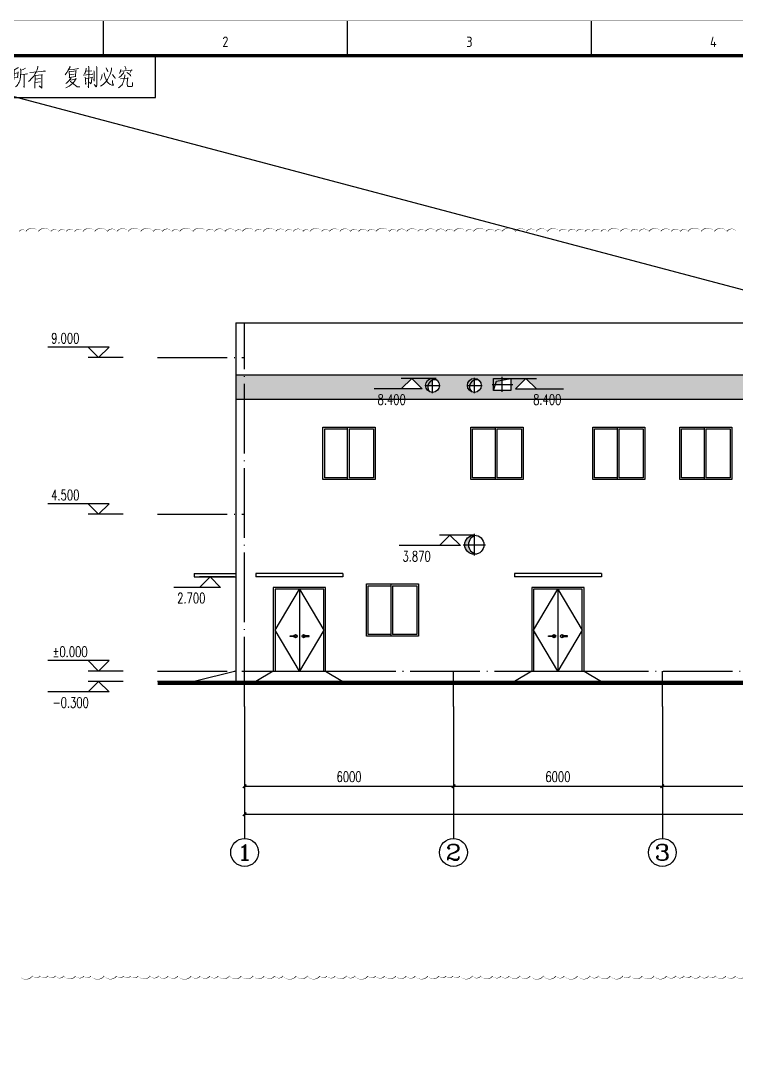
# Model space of a CAD drawing. Extents: x 93518 to 937116, y -359949 to 58022.
# Drawn here: x 689422 to 709980, y -158829 to -129124 of the extents above; entities that cross this region are included whole.
import ezdxf
from ezdxf.enums import TextEntityAlignment as Align

# ---------------------------------------------------------------- set-up
doc = ezdxf.new("R2010")
doc.units = 0
doc.header["$LTSCALE"] = 1000
doc.header["$MEASUREMENT"] = 0
doc.linetypes.add('DOTE', pattern=[2.42, 2, -0.2, 0.02, -0.2])
doc.layers.get('0').update_dxf_attribs({"color": 8, "linetype": 'CONTINUOUS'})
doc.layers.get('Defpoints').update_dxf_attribs({"color": 8, "linetype": 'CONTINUOUS'})
for name, color, linetype in [('-人员定位', 6, 'CONTINUOUS'), ('AXIS', 8, 'CONTINUOUS'), ('DIM_ELEV', 8, 'CONTINUOUS'), ('DOTE', 8, 'DOTE'), ('STAIR', 8, 'CONTINUOUS'), ('WALL', 8, 'CONTINUOUS'), ('WINDOW', 8, 'CONTINUOUS'), ('填充', 8, 'CONTINUOUS')]:
    doc.layers.add(name, color=color, linetype=linetype)
doc.styles.add('_TCH_AXIS', font='complex.shx', dxfattribs={"bigfont": 'GBCBIG.shx'})
doc.styles.add('_TCH_DIM', font='simplex.shx', dxfattribs={"bigfont": 'gbcbig.shx'})
doc.styles.add('_TCH_DIM_T3', font='simplex.shx', dxfattribs={"width": 0.705882, "bigfont": 'gbcbig.shx'})
doc.styles.get("Standard").update_dxf_attribs({"font": 'GBENOR', "bigfont": 'GBCBIG'})
doc.dimstyles.new('_TCH_ARCH&&100', dxfattribs={"dimtxt": 297.5, "dimasz": 100, "dimexe": 250, "dimexo": 300, "dimgap": 126.25, "dimtad": 1, "dimdec": 0, "dimzin": 0, "dimdsep": 46, "dimtxsty": '_TCH_DIM_T3', "dimblk": 'ARCHTICK', "dimcen": 0.09, "dimclrt": 7, "dimazin": 2, "dimtfac": 1, "dimtdec": 0, "dimtix": 1, "dimtmove": 2, "dimatfit": 3, "dimfxl": 0, "dimtolj": 1, "dimtzin": 0, "dimarcsym": 0})

# ---------------------------------------------------------------- blocks, each defined once
blk = doc.blocks.new('GEDI_WK_A1')
at = {"color": 3}
for p, q in [((70.08, 584), (70.08, 594)), ((140.17, 584), (140.17, 594)), ((210.25, 584), (210.25, 594)), ((85, 572), (85, 584)), ((25, 572), (85, 572))]:
    blk.add_line(p, q, dxfattribs=at)
for points, const_width in [([(0, 0), (841, 0), (841, 594), (0, 594)], 0.1), ([(25, 10), (831, 10), (831, 584), (25, 584)], 1)]:
    blk.add_lwpolyline(points, close=True, dxfattribs=dict(at, const_width=const_width))
for s, p in [('2', (105.12, 588)), ('3', (175.21, 588)), ('4', (245.29, 588))]:
    blk.add_text(s, height=3, dxfattribs=at).set_placement(p, align=Align.MIDDLE)
blk = doc.blocks.new('GEDI_Copyright_2012')
at = {"color": 7, "lineweight": 0}
for points in [[(8.99, -3.43), (9.11, -3.83), (9.11, -5.03), (9.11, -5.93), (9.03, -6.73), (8.9, -7.33), (8.73, -8.03), (8.48, -8.53), (8.22, -8.93)], [(9.16, -5.48), (10.39, -5.28)], [(10.81, -3.53), (10.9, -4.03), (10.9, -4.68), (10.81, -5.53), (10.73, -6.33), (10.6, -7.03), (10.47, -7.68), (10.3, -8.23), (10.09, -8.72), (9.84, -9.08)], [(9.88, -3.13), (9.96, -3.43), (9.96, -5.33)], [(11.2, -5.43), (12.56, -5.08), (12.47, -4.93), (12.26, -5.58), (12, -6.38), (11.75, -6.98), (11.45, -7.63), (11.03, -8.23), (10.6, -8.68), (10.26, -9.03)], [(12.43, -3.23), (12.34, -3.38), (11.53, -3.88), (10.98, -4.13)], [(14.72, -4.88), (14.42, -5.73), (14.08, -6.43), (13.74, -7.13), (13.45, -7.63), (13.36, -7.78)], [(13.62, -5.08), (15.4, -4.68)], [(14.64, -3.13), (14.81, -3.38), (14.76, -3.33), (14.72, -9.13), (14.68, -8.72), (14.72, -8.13)], [(14.72, -5.63), (15.27, -6.03), (15.4, -6.33)], [(15.7, -4.48), (17.52, -4.18), (17.44, -4.03), (17.27, -4.68), (17.1, -5.43), (16.93, -5.93), (16.76, -6.43), (16.55, -6.93), (16.21, -7.48), (15.91, -7.98), (15.61, -8.43), (15.32, -8.72), (15.02, -8.98)], [(15.61, -5.23), (15.87, -5.28), (17.44, -8.72), (18.2, -8.83), (17.44, -8.63), (17.14, -8.08)], [(20.67, -3.38), (20.5, -3.48), (19.35, -4.13), (19.27, -3.73), (19.4, -4.13), (19.4, -5.43), (19.35, -6.23), (19.31, -6.78), (19.22, -7.33), (19.1, -7.83), (18.93, -8.33), (18.72, -8.68), (18.54, -8.98)], [(19.48, -6.38), (19.56, -6.33), (20.54, -6.18), (20.41, -6.23), (20.54, -4.68), (20.63, -4.88), (19.44, -5.13)], [(22.67, -3.58), (21.99, -3.98), (21.35, -4.13), (21.26, -3.73), (21.35, -4.33), (21.31, -4.93), (21.26, -5.58), (21.22, -6.13), (21.13, -6.63), (21.05, -7.18), (20.92, -7.58), (20.71, -7.88), (20.5, -8.23), (20.28, -8.53), (20.07, -8.78), (19.86, -8.98)], [(21.31, -5.53), (23.22, -5.23), (23.09, -5.18), (22.88, -5.28)], [(22.28, -5.43), (22.28, -9.13), (22.24, -8.88), (22.28, -8.48)], [(26.28, -2.98), (26.28, -3.23), (26.02, -4.08), (25.76, -4.68), (25.51, -5.08), (25.04, -5.83), (24.36, -6.63), (23.9, -7.13), (23.6, -7.38)], [(23.98, -4.83), (28.4, -4.43), (28.14, -4.33)], [(25.34, -5.53), (25.43, -5.73), (25.38, -9.03), (25.38, -9.33), (25.34, -9.03), (25.38, -8.68)], [(25.43, -5.73), (27.38, -5.53), (27.38, -5.43), (27.47, -5.53), (27.38, -5.58), (27.38, -9.08), (27.34, -9.28), (26.66, -8.63), (27.34, -9.18)], [(28.14, -4.33), (27.8, -4.48)], [(35.45, -3.03), (35.49, -3.23), (34.98, -4.18), (34.52, -4.83), (34.26, -5.23), (34.05, -5.53)], [(35.11, -4.08), (36.34, -3.93), (37.87, -3.68), (37.75, -3.63), (37.49, -3.73)], [(35.24, -4.43), (35.28, -4.73), (35.32, -5.58), (35.32, -6.38), (35.28, -6.23), (37.19, -5.93), (37.07, -5.93), (37.15, -4.23), (37.28, -4.38), (35.28, -4.68)], [(36.64, -5.28), (35.36, -5.48)], [(39.27, -5.63), (42.08, -5.33), (42.03, -5.33), (41.87, -5.28), (41.65, -5.38)], [(40.12, -3.58), (40.16, -3.88), (39.83, -4.93), (39.66, -5.23)], [(40.12, -4.48), (41.74, -4.33)], [(40.8, -3.03), (40.84, -3.28), (40.8, -9.23), (40.72, -8.88), (40.8, -8.53)], [(42.33, -4.33), (42.42, -4.58), (42.42, -7.33), (42.33, -6.83), (42.37, -6.53)], [(43.1, -3.13), (43.18, -3.43), (43.14, -8.23), (43.14, -8.53), (43.1, -8.78), (43.05, -8.88), (42.97, -8.98), (42.37, -8.23), (43.05, -8.88)], [(47.43, -3.48), (47.39, -4.03), (47.17, -4.73), (47, -5.28), (46.71, -5.88), (46.45, -6.48), (46.2, -6.88), (45.86, -7.38), (45.47, -7.78), (45.09, -8.13), (44.67, -8.48), (44.24, -8.72)], [(44.67, -5.43), (44.63, -5.93), (44.5, -6.48), (44.37, -6.83), (44.24, -7.03)], [(45.26, -4.88), (45.43, -5.63), (45.56, -6.18), (45.77, -6.68), (45.99, -7.23), (46.24, -7.63), (46.58, -7.93), (47.05, -8.28), (47.51, -8.43), (47.81, -8.48), (47.94, -8.48), (47.73, -7.78), (47.64, -7.13), (47.81, -8.48)], [(45.82, -3.53), (46.07, -3.93), (46.24, -4.28), (46.32, -4.48), (46.32, -4.63)], [(47.64, -5.43), (48.07, -5.93), (48.36, -6.28), (48.49, -6.58)], [(51.21, -5.48), (51.21, -5.83), (51.08, -6.58), (50.95, -7.03), (50.83, -7.43), (50.7, -7.78), (50.53, -8.13), (50.32, -8.43), (50.06, -8.68), (49.77, -8.93), (49.43, -9.18)], [(50.91, -4.68), (50.83, -4.98), (50.44, -5.43), (50.06, -5.83), (49.81, -6.03), (49.55, -6.23)], [(50.06, -3.98), (50.02, -4.33), (49.94, -4.58), (49.85, -4.83), (49.77, -4.98), (49.68, -5.03), (50.02, -4.43), (53.29, -4.13), (53.16, -4.03), (52.78, -4.83)], [(51.21, -3.03), (51.47, -3.58), (51.55, -3.93)], [(51.76, -4.78), (52.27, -5.13), (52.65, -5.43), (52.83, -5.68), (52.91, -5.88)], [(9.11, -6.38), (10.01, -6.28), (9.92, -6.13), (9.92, -8.38), (9.88, -8.08), (9.88, -7.68)], [(11.15, -6.08), (12.34, -8.63), (13.15, -8.68), (12.38, -8.58), (12.17, -8.28)], [(26.96, -6.58), (25.47, -6.73)], [(25.47, -7.68), (26.96, -7.53)], [(35.71, -6.38), (35.71, -6.53), (34.98, -7.43), (34.56, -7.78), (34.26, -8.03)], [(35.62, -6.88), (35.75, -6.98), (37.28, -6.68), (37.23, -6.53), (36.77, -7.33), (36.47, -7.68), (36.17, -7.98), (35.71, -8.38), (35.28, -8.72), (34.81, -8.98), (34.26, -9.23)], [(35.54, -7.38), (35.62, -7.43), (37.57, -8.98), (38.3, -8.93), (37.57, -8.93), (37.32, -8.78)], [(39.87, -6.13), (39.95, -6.68), (39.95, -6.78), (40, -8.28), (39.95, -7.98), (40, -7.73)], [(40, -6.58), (41.95, -6.28), (41.82, -6.13), (41.74, -6.53), (41.69, -7.18), (41.61, -7.63), (41.57, -7.93), (41.44, -8.08), (41.06, -7.58), (41.48, -8.03)], [(49.98, -6.68), (52.19, -6.43), (52.06, -6.28), (52.02, -6.58), (51.93, -8.18), (51.97, -8.63), (52.06, -8.78), (52.19, -8.88), (52.4, -8.88), (52.61, -8.88), (53.21, -8.88), (53.42, -8.78), (53.46, -8.72), (53.42, -7.68), (53.42, -8.78)]]:
    blk.add_lwpolyline(points, dxfattribs=at)
blk = doc.blocks.new('_ArchTick')
at = {"color": 0, "linetype": 'ByBlock', "const_width": 0.4}
blk.add_lwpolyline([(-0.5, -0.5), (0.5, 0.5)], dxfattribs=at)
blk = doc.blocks.new('*D515')
at = {"layer": 'AXIS', "color": 0, "lineweight": -2, "transparency": 16777216}
for p, q in [((695855, -149111), (695855, -151355)), ((701855, -149111), (701855, -151355)), ((695855, -151105), (701855, -151105))]:
    blk.add_line(p, q, dxfattribs=at)
at = {"layer": 'Defpoints', "color": 0, "transparency": 16777216}
for p in [(695855, -148811), (701855, -148811), (701855, -151105)]:
    blk.add_point(p, dxfattribs=at)
at = {"layer": 'AXIS', "color": 0, "lineweight": -2, "transparency": 16777216, "xscale": 100, "yscale": 100, "zscale": 100, "rotation": 180}
blk.add_blockref('_ArchTick', (695855, -151105), dxfattribs=at)
at = {"layer": 'AXIS', "color": 0, "lineweight": -2, "transparency": 16777216, "xscale": 100, "yscale": 100, "zscale": 100}
blk.add_blockref('_ArchTick', (701855, -151105), dxfattribs=at)
at = {"layer": 'AXIS', "color": 7, "transparency": 16777216, "insert": (698855, -150830), "char_height": 297.5, "attachment_point": 5, "style": '_TCH_DIM_T3'}
blk.add_mtext('\\A1;6000', dxfattribs=at)
blk = doc.blocks.new('*D516')
at = {"layer": 'AXIS', "color": 0, "lineweight": -2, "transparency": 16777216}
for p, q in [((701855, -149111), (701855, -151355)), ((707855, -149111), (707855, -151355)), ((701855, -151105), (707855, -151105))]:
    blk.add_line(p, q, dxfattribs=at)
at = {"layer": 'Defpoints', "color": 0, "transparency": 16777216}
for p in [(701855, -148811), (707855, -148811), (707855, -151105)]:
    blk.add_point(p, dxfattribs=at)
at = {"layer": 'AXIS', "color": 0, "lineweight": -2, "transparency": 16777216, "xscale": 100, "yscale": 100, "zscale": 100, "rotation": 180}
blk.add_blockref('_ArchTick', (701855, -151105), dxfattribs=at)
at = {"layer": 'AXIS', "color": 0, "lineweight": -2, "transparency": 16777216, "xscale": 100, "yscale": 100, "zscale": 100}
blk.add_blockref('_ArchTick', (707855, -151105), dxfattribs=at)
at = {"layer": 'AXIS', "color": 7, "transparency": 16777216, "insert": (704855, -150830), "char_height": 297.5, "attachment_point": 5, "style": '_TCH_DIM_T3'}
blk.add_mtext('\\A1;6000', dxfattribs=at)
blk = doc.blocks.new('*D517')
at = {"layer": 'AXIS', "color": 0, "lineweight": -2, "transparency": 16777216}
for p, q in [((707855, -149111), (707855, -151355)), ((713855, -149111), (713855, -151355)), ((707855, -151105), (713855, -151105))]:
    blk.add_line(p, q, dxfattribs=at)
at = {"layer": 'Defpoints', "color": 0, "transparency": 16777216}
for p in [(707855, -148811), (713855, -148811), (713855, -151105)]:
    blk.add_point(p, dxfattribs=at)
at = {"layer": 'AXIS', "color": 0, "lineweight": -2, "transparency": 16777216, "xscale": 100, "yscale": 100, "zscale": 100, "rotation": 180}
blk.add_blockref('_ArchTick', (707855, -151105), dxfattribs=at)
at = {"layer": 'AXIS', "color": 0, "lineweight": -2, "transparency": 16777216, "xscale": 100, "yscale": 100, "zscale": 100}
blk.add_blockref('_ArchTick', (713855, -151105), dxfattribs=at)
at = {"layer": 'AXIS', "color": 7, "transparency": 16777216, "insert": (710855, -150830), "char_height": 297.5, "attachment_point": 5, "style": '_TCH_DIM_T3'}
blk.add_mtext('\\A1;6000', dxfattribs=at)
blk = doc.blocks.new('*D525')
at = {"layer": 'AXIS', "color": 0, "lineweight": -2, "transparency": 16777216}
for p, q in [((695855, -149111), (695855, -152155)), ((757855, -149111), (757855, -152155)), ((695855, -151905), (757855, -151905))]:
    blk.add_line(p, q, dxfattribs=at)
at = {"layer": 'Defpoints', "color": 0, "transparency": 16777216}
for p in [(695855, -148811), (757855, -148811), (757855, -151905)]:
    blk.add_point(p, dxfattribs=at)
at = {"layer": 'AXIS', "color": 0, "lineweight": -2, "transparency": 16777216, "xscale": 100, "yscale": 100, "zscale": 100, "rotation": 180}
blk.add_blockref('_ArchTick', (695855, -151905), dxfattribs=at)
at = {"layer": 'AXIS', "color": 0, "lineweight": -2, "transparency": 16777216, "xscale": 100, "yscale": 100, "zscale": 100}
blk.add_blockref('_ArchTick', (757855, -151905), dxfattribs=at)
at = {"layer": 'AXIS', "color": 7, "transparency": 16777216, "insert": (726855, -151630), "char_height": 297.5, "attachment_point": 5, "style": '_TCH_DIM_T3'}
blk.add_mtext('\\A1;62000', dxfattribs=at)

msp = doc.modelspace()

# ---------------------------------------------------------------- hatches: boundary and pattern name
h = msp.add_hatch(color=256)
h.paths.add_polyline_path([(701386.3, -139444.5, 0.1816631), (701254.6, -139395), (701254.6, -139441.1, -0.1694039)])
h.paths.add_polyline_path([(701254.6, -139441.1), (701254.6, -139395, 0.4142136), (701054.6, -139595), (701119, -139595, -0.2760019)])
h.paths.add_polyline_path([(701119, -139595), (701054.6, -139595, 0.3118947), (701183.9, -139782.1, -0.2649)])
h = msp.add_hatch(color=256)
h.paths.add_polyline_path([(702586.3, -139444.5, 0.1816631), (702454.6, -139395), (702454.6, -139441.1, -0.1694039)])
h.paths.add_polyline_path([(702454.6, -139441.1), (702454.6, -139395, 0.4142136), (702254.6, -139595), (702319, -139595, -0.2760019)])
h.paths.add_polyline_path([(702319, -139595), (702254.6, -139595, 0.3118947), (702383.9, -139782.1, -0.2649)])
h = msp.add_hatch(color=256)
h.paths.add_polyline_path([(703504.6, -139395), (703254.6, -139395), (703254.6, -139442.1)])
h.paths.add_polyline_path([(703254.6, -139442.1), (703254.6, -139395), (703004.6, -139395), (703004.6, -139570), (703060.9, -139570), (703092.2, -139472.6)])
h.paths.add_polyline_path([(703060.9, -139570), (703004.6, -139570), (703004.6, -139745)])
h = msp.add_hatch(color=256)
h.paths.add_polyline_path([(702454.6, -144424.4), (702454.6, -144445, 0.0478444), (702506.9, -144440, -0.049719)])
h.paths.add_polyline_path([(702454.6, -144445), (702454.6, -144424.4, -0.3040989), (702284.2, -144170), (702179.6, -144170, 0.4142136)])
h.paths.add_polyline_path([(702454.6, -143915.7), (702454.6, -143895, 0.4142136), (702179.6, -144170), (702284.2, -144170, -0.3040989)])
h.paths.add_polyline_path([(702506.9, -143900, 0.0478444), (702454.6, -143895), (702454.6, -143915.7, -0.049719)])
at = {"layer": '填充'}
h = msp.add_hatch(dxfattribs=at)
h.set_pattern_fill('松散材料', color=256, scale=30, style=0)
h.set_pattern_definition([(0, (695604.625, -140224.383), (28.125, 56.25), [0, -56.25])])
h.paths.add_polyline_path([(695854.6, -139295), (695604.6, -139295), (695604.6, -139995), (695854.6, -139995)])
h.paths.add_polyline_path([(714199.8, -139995), (714199.8, -139295), (695854.6, -139295), (695854.6, -139995)])
h.paths.add_polyline_path([(700355.2, -139695), (700655.2, -139395), (701254.6, -139395, -0.4142136), (701454.6, -139595, -1), (701054.6, -139595, -0.4142136), (701254.6, -139395), (700655.2, -139395), (700955.2, -139695)], flags=16)
h.paths.add_polyline_path([(701119, -139595, -0.2760019), (701254.6, -139441.1), (701254.6, -139595)], flags=0)
h.paths.add_polyline_path([(702654.6, -139595, -1), (702254.6, -139595, -1)], flags=16)
h.paths.add_polyline_path([(702319, -139595, -0.2760019), (702454.6, -139441.1), (702454.6, -139595)], flags=0)
h.paths.add_polyline_path([(703004.6, -139395), (703504.6, -139395), (703935.3, -139395), (704235.3, -139695), (703635.3, -139695), (703935.3, -139395), (703504.6, -139395), (703504.6, -139745), (703004.6, -139745)], flags=16)
h.paths.add_polyline_path([(703060.9, -139570), (703092.2, -139472.6), (703254.6, -139442.1), (703254.6, -139570)], flags=0)

# ---------------------------------------------------------------- linework, layer by layer
at = {"layer": '-人员定位'}
msp.add_line((684791.4, -130128.9), (905491.4, -188528.9), dxfattribs=at)
at = {"color": 4}
for p, q in [((695604.6, -139295), (758104.6, -139295)), ((695604.6, -139995), (758104.6, -139995))]:
    msp.add_line(p, q, dxfattribs=at)
at = {"color": 6}
for p, q in [((701041.1, -139595), (701474.8, -139595)), ((701254.6, -139817.5), (701254.6, -139375.2)), ((702241.1, -139595), (702674.8, -139595)), ((702454.6, -139817.5), (702454.6, -139375.2)), ((702963.6, -139570), (703555.5, -139570)), ((703254.6, -139782.1), (703254.6, -139345.5)), ((702454.6, -144475.4), (702454.6, -143857.8)), ((702130.1, -144170), (702775.5, -144170))]:
    msp.add_line(p, q, dxfattribs=at)
for points in [[(709990.2, -135172.6, 0, 20, 0.5), (709710.2, -135172.6, 0, 20, 0.5), (709350.2, -135172.6, 0, 20, 0.5), (708970.2, -135172.6, 0, 20, 0.5), (708590.2, -135172.6, 0, 20, 0.5), (708370.2, -135172.6, 0, 20, 0.5), (708110.2, -135172.6, 0, 20, 0.5), (707810.2, -135172.6, 0, 20, 0.5), (707470.2, -135172.6, 0, 20, 0.5), (707190.2, -135172.6, 0, 20, 0.5), (706950.2, -135172.6, 0, 20, 0.5), (706650.2, -135172.6, 0, 20, 0.5), (706290.2, -135172.6, 0, 20, 0.5), (706090.2, -135172.6, 0, 20, 0.5), (705830.2, -135172.6, 0, 20, 0.5), (705630.2, -135172.6, 0, 20, 0.5), (705390.2, -135172.6, 0, 20, 0.5), (705150.2, -135172.6, 0, 20, 0.5), (704890.2, -135172.6, 0, 20, 0.5), (704550.2, -135172.6, 0, 20, 0.5), (704230.2, -135172.6, 0, 20, 0.5), (703950.2, -135172.6, 0, 20, 0.5), (703630.2, -135172.6, 0, 20, 0.5), (703250.2, -135172.6, 0, 20, 0.5), (703050.2, -135172.6, 0, 20, 0.5), (702790.2, -135172.6, 0, 20, 0.5), (702430.2, -135172.6, 0, 20, 0.5), (702210.2, -135172.6, 0, 20, 0.5), (701870.2, -135172.6, 0, 20, 0.5), (701630.2, -135172.6, 0, 20, 0.5), (701350.2, -135172.6, 0, 20, 0.5), (701050.2, -135172.6, 0, 20, 0.5), (700830.2, -135172.6, 0, 20, 0.5), (700510.2, -135172.6, 0, 20, 0.5), (700230.2, -135172.6, 0, 20, 0.5), (700010.2, -135172.6, 0, 20, 0.5), (699630.2, -135172.6, 0, 20, 0.5), (699390.2, -135172.6, 0, 20, 0.5), (699130.2, -135172.6, 0, 20, 0.5), (698890.2, -135172.6, 0, 20, 0.5), (698590.2, -135172.6, 0, 20, 0.5), (698290.2, -135172.6, 0, 20, 0.5), (698070.2, -135172.6, 0, 20, 0.5), (697730.2, -135172.6, 0, 20, 0.5), (697530.2, -135172.6, 0, 20, 0.5), (697250.2, -135172.6, 0, 20, 0.5), (697030.2, -135172.6, 0, 20, 0.5), (696750.2, -135172.6, 0, 20, 0.5), (696390.2, -135172.6, 0, 20, 0.5), (696150.2, -135172.6, 0, 20, 0.5), (695790.2, -135172.6, 0, 20, 0.5), (695590.2, -135172.6, 0, 20, 0.5), (695290.2, -135172.6, 0, 20, 0.5), (694990.2, -135172.6, 0, 20, 0.5), (694750.2, -135172.6, 0, 20, 0.5), (694370.2, -135172.6, 0, 20, 0.5), (693990.2, -135172.6, 0, 20, 0.5), (693770.2, -135172.6, 0, 20, 0.5), (693490.2, -135172.6, 0, 20, 0.5), (693230.2, -135172.6, 0, 20, 0.5), (692870.2, -135172.6, 0, 20, 0.5), (692510.2, -135172.6, 0, 20, 0.5), (692190.2, -135172.6, 0, 20, 0.5), (691910.2, -135172.6, 0, 20, 0.5), (691550.2, -135172.6, 0, 20, 0.5), (691210.2, -135172.6, 0, 20, 0.5), (690970.2, -135172.6, 0, 20, 0.5), (690730.2, -135172.6, 0, 20, 0.5), (690510.2, -135172.6, 0, 20, 0.5), (690290.2, -135172.6, 0, 20, 0.5), (689930.2, -135172.6, 0, 20, 0.5), (689570.2, -135172.6, 0, 20, 0.5), (689379.2, -135172.6, 0, 20, 0.5)], [(689379.2, -156551.8, 0, 20, 0.5), (689759.2, -156551.8, 0, 20, 0.5), (689979.2, -156551.8, 0, 20, 0.5), (690199.2, -156551.8, 0, 20, 0.5), (690419.2, -156551.8, 0, 20, 0.5), (690659.2, -156551.8, 0, 20, 0.5), (690999.2, -156551.8, 0, 20, 0.5), (691239.2, -156551.8, 0, 20, 0.5), (691439.2, -156551.8, 0, 20, 0.5), (691819.2, -156551.8, 0, 20, 0.5), (692179.2, -156551.8, 0, 20, 0.5), (692379.2, -156551.8, 0, 20, 0.5), (692579.2, -156551.8, 0, 20, 0.5), (692799.2, -156551.8, 0, 20, 0.5), (693139.2, -156551.8, 0, 20, 0.5), (693379.2, -156551.8, 0, 20, 0.5), (693659.2, -156551.8, 0, 20, 0.5), (693939.2, -156551.8, 0, 20, 0.5), (694319.2, -156551.8, 0, 20, 0.5), (694579.2, -156551.8, 0, 20, 0.5), (694859.2, -156551.8, 0, 20, 0.5), (695099.2, -156551.8, 0, 20, 0.5), (695419.2, -156551.8, 0, 20, 0.5), (695759.2, -156551.8, 0, 20, 0.5), (696099.2, -156551.8, 0, 20, 0.5), (696419.2, -156551.8, 0, 20, 0.5), (696719.2, -156551.8, 0, 20, 0.5), (696959.2, -156551.8, 0, 20, 0.5), (697339.2, -156551.8, 0, 20, 0.5), (697659.2, -156551.8, 0, 20, 0.5), (698019.2, -156551.8, 0, 20, 0.5), (698219.2, -156551.8, 0, 20, 0.5), (698459.2, -156551.8, 0, 20, 0.5), (698779.2, -156551.8, 0, 20, 0.5), (699019.2, -156551.8, 0, 20, 0.5), (699399.2, -156551.8, 0, 20, 0.5), (699619.2, -156551.8, 0, 20, 0.5), (699879.2, -156551.8, 0, 20, 0.5), (700199.2, -156551.8, 0, 20, 0.5), (700499.2, -156551.8, 0, 20, 0.5), (700759.2, -156551.8, 0, 20, 0.5), (701119.2, -156551.8, 0, 20, 0.5), (701439.2, -156551.8, 0, 20, 0.5), (701639.2, -156551.8, 0, 20, 0.5), (701839.2, -156551.8, 0, 20, 0.5), (702039.2, -156551.8, 0, 20, 0.5), (702399.2, -156551.8, 0, 20, 0.5), (702639.2, -156551.8, 0, 20, 0.5), (702979.2, -156551.8, 0, 20, 0.5), (703219.2, -156551.8, 0, 20, 0.5), (703459.2, -156551.8, 0, 20, 0.5), (703759.2, -156551.8, 0, 20, 0.5), (704059.2, -156551.8, 0, 20, 0.5), (704439.2, -156551.8, 0, 20, 0.5), (704799.2, -156551.8, 0, 20, 0.5), (705039.2, -156551.8, 0, 20, 0.5), (705419.2, -156551.8, 0, 20, 0.5), (705779.2, -156551.8, 0, 20, 0.5), (706019.2, -156551.8, 0, 20, 0.5), (706359.2, -156551.8, 0, 20, 0.5), (706719.2, -156551.8, 0, 20, 0.5), (706939.2, -156551.8, 0, 20, 0.5), (707279.2, -156551.8, 0, 20, 0.5), (707619.2, -156551.8, 0, 20, 0.5), (707979.2, -156551.8, 0, 20, 0.5), (708239.2, -156551.8, 0, 20, 0.5), (708479.2, -156551.8, 0, 20, 0.5), (708679.2, -156551.8, 0, 20, 0.5), (708939.2, -156551.8, 0, 20, 0.5), (709179.2, -156551.8, 0, 20, 0.5), (709379.2, -156551.8, 0, 20, 0.5), (709679.2, -156551.8, 0, 20, 0.5), (709959.2, -156551.8, 0, 20, 0.5), (710239.2, -156551.8, 0, 20, 0.5)]]:
    msp.add_lwpolyline(points, format="xyseb", dxfattribs=at)
for points in [[(703004.6, -139395), (703504.6, -139395), (703504.6, -139745), (703004.6, -139745), (703004.6, -139395)], [(703004.6, -139745), (703092.2, -139472.6), (703504.6, -139395)]]:
    msp.add_lwpolyline(points, dxfattribs=at)
at = {"const_width": 100}
msp.add_lwpolyline([(760354.6, -148145), (693354.6, -148145)], dxfattribs=at)
msp.add_lwpolyline([(760354.6, -148095), (693354.6, -148095)])
at = {"color": 6}
for centre, radius in [((701254.6, -139595), 200), ((702454.6, -139595), 200), ((702454.6, -144170), 275)]:
    msp.add_circle(centre, radius, dxfattribs=at)
for centre, radius, start, end in [((701315.6, -139631.6), 200, 69.2897, 228.81502), ((702515.6, -139631.6), 200, 69.2897, 228.81502), ((702559.2, -144170), 275, 100.95678, 259.04322)]:
    msp.add_arc(centre, radius, start, end, dxfattribs=at)
at = {"layer": 'AXIS'}
for p, q in [((695854.6, -148811), (695854.6, -152604.6)), ((701854.6, -148811), (701854.6, -152604.6)), ((707854.6, -148811), (707854.6, -152604.6))]:
    msp.add_line(p, q, dxfattribs=at)
for centre in [(695854.6, -153004.6), (701854.6, -153004.6), (707854.6, -153004.6)]:
    msp.add_circle(centre, 400, dxfattribs=at)
at = {"layer": 'DIM_ELEV'}
for p, q in [((691962.2, -138495), (690201.7, -138495)), ((691662.2, -138795), (691362.2, -138495)), ((691662.2, -138795), (691962.2, -138495)), ((692362.2, -138795), (691362.2, -138795)), ((700655.2, -139395), (700355.2, -139695)), ((701355.2, -139395), (700355.2, -139395)), ((700655.2, -139395), (700955.2, -139695)), ((703235.3, -139395), (704235.3, -139395)), ((703935.3, -139395), (703635.3, -139695)), ((703935.3, -139395), (704235.3, -139695)), ((700955.2, -139695), (699577.3, -139695)), ((703635.3, -139695), (705013.2, -139695)), ((691962.2, -142995), (690201.7, -142995)), ((691662.2, -143295), (691362.2, -142995)), ((691662.2, -143295), (691962.2, -142995)), ((692362.2, -143295), (691362.2, -143295)), ((701754.6, -143895), (701454.6, -144195)), ((702454.6, -143895), (701454.6, -143895)), ((701754.6, -143895), (702054.6, -144195)), ((702054.6, -144195), (700294.1, -144195)), ((694862.1, -145095), (694562.1, -145395)), ((695562.1, -145095), (694562.1, -145095)), ((694862.1, -145095), (695162.1, -145395)), ((695162.1, -145395), (693821.6, -145395)), ((691962.2, -147495), (690201.7, -147495)), ((691662.2, -147795), (691362.2, -147495)), ((691662.2, -147795), (691962.2, -147495)), ((692362.2, -147795), (691362.2, -147795)), ((691662.2, -148095), (691362.2, -148395)), ((692362.2, -148095), (691362.2, -148095)), ((691662.2, -148095), (691962.2, -148395)), ((691962.2, -148395), (690201.7, -148395))]:
    msp.add_line(p, q, dxfattribs=at)
at = {"layer": 'DOTE'}
for p, q in [((695854.6, -148811), (695854.6, -137795)), ((693354.6, -138795), (695854.6, -138795)), ((693354.6, -143295), (695854.6, -143295)), ((693354.6, -147795), (760354.6, -147795)), ((701854.6, -148811), (701854.6, -147795)), ((707854.6, -148811), (707854.6, -147795))]:
    msp.add_line(p, q, dxfattribs=at)
at = {"layer": 'STAIR', "color": 2}
for p, q in [((694404.6, -144995), (695604.6, -144995)), ((694404.6, -144995), (694404.6, -145095)), ((694404.6, -145095), (695604.6, -145095)), ((698679.6, -144995), (696179.6, -144995)), ((696179.6, -144995), (696179.6, -145095)), ((698679.6, -145095), (696179.6, -145095)), ((698679.6, -144995), (698679.6, -145095)), ((706104.6, -144995), (703604.6, -144995)), ((703604.6, -144995), (703604.6, -145095)), ((706104.6, -145095), (703604.6, -145095)), ((706104.6, -144995), (706104.6, -145095))]:
    msp.add_line(p, q, dxfattribs=at)
at = {"layer": 'STAIR'}
for p, q in [((696679.6, -147795), (696179.6, -148095)), ((696679.6, -147795), (698179.6, -147795)), ((698179.6, -147795), (698679.6, -148095)), ((704104.6, -147795), (703604.6, -148095)), ((704104.6, -147795), (705604.6, -147795)), ((705604.6, -147795), (706104.6, -148095))]:
    msp.add_line(p, q, dxfattribs=at)
at = {"layer": 'STAIR', "color": 2}
msp.add_lwpolyline([(695604.6, -147795), (694404.6, -148095)], dxfattribs=at)
at = {"layer": 'WALL'}
for q in [(695604.6, -148095), (758104.6, -137795)]:
    msp.add_line((695604.6, -137795), q, dxfattribs=at)
at = {"layer": 'WINDOW'}
for p, q in [((698804.6, -140795), (698804.6, -142295)), ((703054.6, -140795), (703054.6, -142295)), ((706554.6, -140795), (706554.6, -142295)), ((709054.6, -140795), (709054.6, -142295)), ((698854.6, -140845), (698854.6, -142245)), ((703104.6, -140845), (703104.6, -142245)), ((706604.6, -140845), (706604.6, -142245)), ((709104.6, -140845), (709104.6, -142245)), ((696729.6, -146620), (697429.6, -145445)), ((698129.6, -145445), (696729.6, -145445)), ((696729.6, -145445), (696729.6, -147795)), ((697429.6, -145445), (697429.6, -147795)), ((697429.6, -145445), (698129.6, -146620)), ((698129.6, -147795), (698129.6, -145445)), ((700054.6, -145295), (700054.6, -146795)), ((700104.6, -145345), (700104.6, -146745)), ((704154.6, -146620), (704854.6, -145445)), ((705554.6, -145445), (704154.6, -145445)), ((704154.6, -145445), (704154.6, -147795)), ((704854.6, -145445), (704854.6, -147795)), ((704854.6, -145445), (705554.6, -146620)), ((705554.6, -147795), (705554.6, -145445)), ((697429.6, -147795), (696729.6, -146620)), ((698129.6, -146620), (697429.6, -147795)), ((704854.6, -147795), (704154.6, -146620)), ((705554.6, -146620), (704854.6, -147795))]:
    msp.add_line(p, q, dxfattribs=at)
at = {"layer": 'WINDOW', "color": 3, "linetype": 'Continuous'}
for p, q in [((698179.6, -145395), (696679.6, -145395)), ((696679.6, -145395), (696679.6, -147795)), ((698179.6, -147795), (698179.6, -145395)), ((705604.6, -145395), (704104.6, -145395)), ((704104.6, -145395), (704104.6, -147795)), ((705604.6, -147795), (705604.6, -145395))]:
    msp.add_line(p, q, dxfattribs=at)
at = {"layer": 'WINDOW', "color": 7, "linetype": 'Continuous'}
for p, q in [((697163.5, -146800.6), (697163.5, -146788.9)), ((697163.5, -146788.9), (697319.9, -146788.9)), ((697319.9, -146800.6), (697163.5, -146800.6)), ((697319.9, -146788.9), (697319.9, -146800.6)), ((697707.1, -146788.9), (697550.6, -146788.9)), ((697550.6, -146788.9), (697550.6, -146800.6)), ((697550.6, -146800.6), (697707.1, -146800.6)), ((697707.1, -146800.6), (697707.1, -146788.9)), ((704588.5, -146800.6), (704588.5, -146788.9)), ((704588.5, -146788.9), (704744.9, -146788.9)), ((704744.9, -146800.6), (704588.5, -146800.6)), ((704744.9, -146788.9), (704744.9, -146800.6)), ((705132.1, -146788.9), (704975.6, -146788.9)), ((704975.6, -146788.9), (704975.6, -146800.6)), ((704975.6, -146800.6), (705132.1, -146800.6)), ((705132.1, -146800.6), (705132.1, -146788.9))]:
    msp.add_line(p, q, dxfattribs=at)
at = {"layer": 'WINDOW'}
for points in [[(699604.6, -142295), (698104.6, -142295), (698104.6, -140795), (699604.6, -140795)], [(703854.6, -142295), (702354.6, -142295), (702354.6, -140795), (703854.6, -140795)], [(707354.6, -142295), (705854.6, -142295), (705854.6, -140795), (707354.6, -140795)], [(709854.6, -142295), (708354.6, -142295), (708354.6, -140795), (709854.6, -140795)], [(700854.6, -146795), (699354.6, -146795), (699354.6, -145295), (700854.6, -145295)]]:
    msp.add_lwpolyline(points, close=True, dxfattribs=at)
for points in [[(698804.6, -142245), (698154.6, -142245), (698154.6, -140845), (698804.6, -140845)], [(698854.6, -140845), (699554.6, -140845), (699554.6, -142245), (698854.6, -142245)], [(703054.6, -142245), (702404.6, -142245), (702404.6, -140845), (703054.6, -140845)], [(703104.6, -140845), (703804.6, -140845), (703804.6, -142245), (703104.6, -142245)], [(706554.6, -142245), (705904.6, -142245), (705904.6, -140845), (706554.6, -140845)], [(706604.6, -140845), (707304.6, -140845), (707304.6, -142245), (706604.6, -142245)], [(709054.6, -142245), (708404.6, -142245), (708404.6, -140845), (709054.6, -140845)], [(709104.6, -140845), (709804.6, -140845), (709804.6, -142245), (709104.6, -142245)], [(700054.6, -146745), (699404.6, -146745), (699404.6, -145345), (700054.6, -145345)], [(700104.6, -145345), (700804.6, -145345), (700804.6, -146745), (700104.6, -146745)]]:
    msp.add_lwpolyline(points, dxfattribs=at)
at = {"layer": 'WINDOW', "color": 7, "linetype": 'Continuous'}
for centre in [(697319.9, -146794.7), (697550.6, -146794.7), (704744.9, -146794.7), (704975.6, -146794.7)]:
    msp.add_circle(centre, 46.4, dxfattribs=at)

# ---------------------------------------------------------------- block references
at = {"xscale": 100, "yscale": 100, "zscale": 100}
for name, p in [('GEDI_WK_A1', (684791.4, -188528.9)), ('GEDI_Copyright_2012', (687291.4, -130128.9))]:
    msp.add_blockref(name, p, dxfattribs=at)

# ---------------------------------------------------------------- texts
at = {"layer": 'AXIS', "color": 7, "style": '_TCH_AXIS'}
for s, width, p, p2 in [('1', 2.333333, (695628.4, -153230.9), (696080.9, -153230.9)), ('2', 1.5, (701628.4, -153230.9), (702080.9, -153230.9)), ('3', 1.5, (707628.4, -153230.9), (708080.9, -153230.9))]:
    msp.add_text(s, height=452.5, dxfattribs=dict(at, width=width)).set_placement(p, p2, align=Align.FIT)
at = {"layer": 'DIM_ELEV', "color": 7, "style": '_TCH_DIM', "width": 0.705882}
for s, p in [('9.000', (690297.7, -138390)), ('8.400', (699673.3, -140150)), ('8.400', (704143.2, -140150)), ('4.500', (690297.7, -142890)), ('3.870', (700390.1, -144650)), ('2.700', (693917.6, -145850)), ('%%P0.000', (690336.7, -147390)), ('-0.300', (690336.7, -148850))]:
    msp.add_text(s, height=297.5, dxfattribs=at).set_placement(p)

# ---------------------------------------------------------------- dimensions: what is measured, and where the dimension line sits
at = {"layer": 'AXIS'}
for p1, p2, distance, picture, middle in [((695854.6, -148811), (701854.6, -148811), -2293.6, '*D515', (698854.6, -150829.6)), ((695854.6, -148811), (757854.6, -148811), -3093.6, '*D525', (726854.6, -151629.6)), ((701854.6, -148811), (707854.6, -148811), -2293.6, '*D516', (704854.6, -150829.6)), ((707854.6, -148811), (713854.6, -148811), -2293.6, '*D517', (710854.6, -150829.6))]:
    dim = msp.add_aligned_dim(p1=p1, p2=p2, distance=distance, dimstyle='_TCH_ARCH&&100', dxfattribs=at)
    dim.commit()
    dim.dimension.update_dxf_attribs({"geometry": picture, "text_midpoint": middle})

doc.saveas('drawing.dxf')
